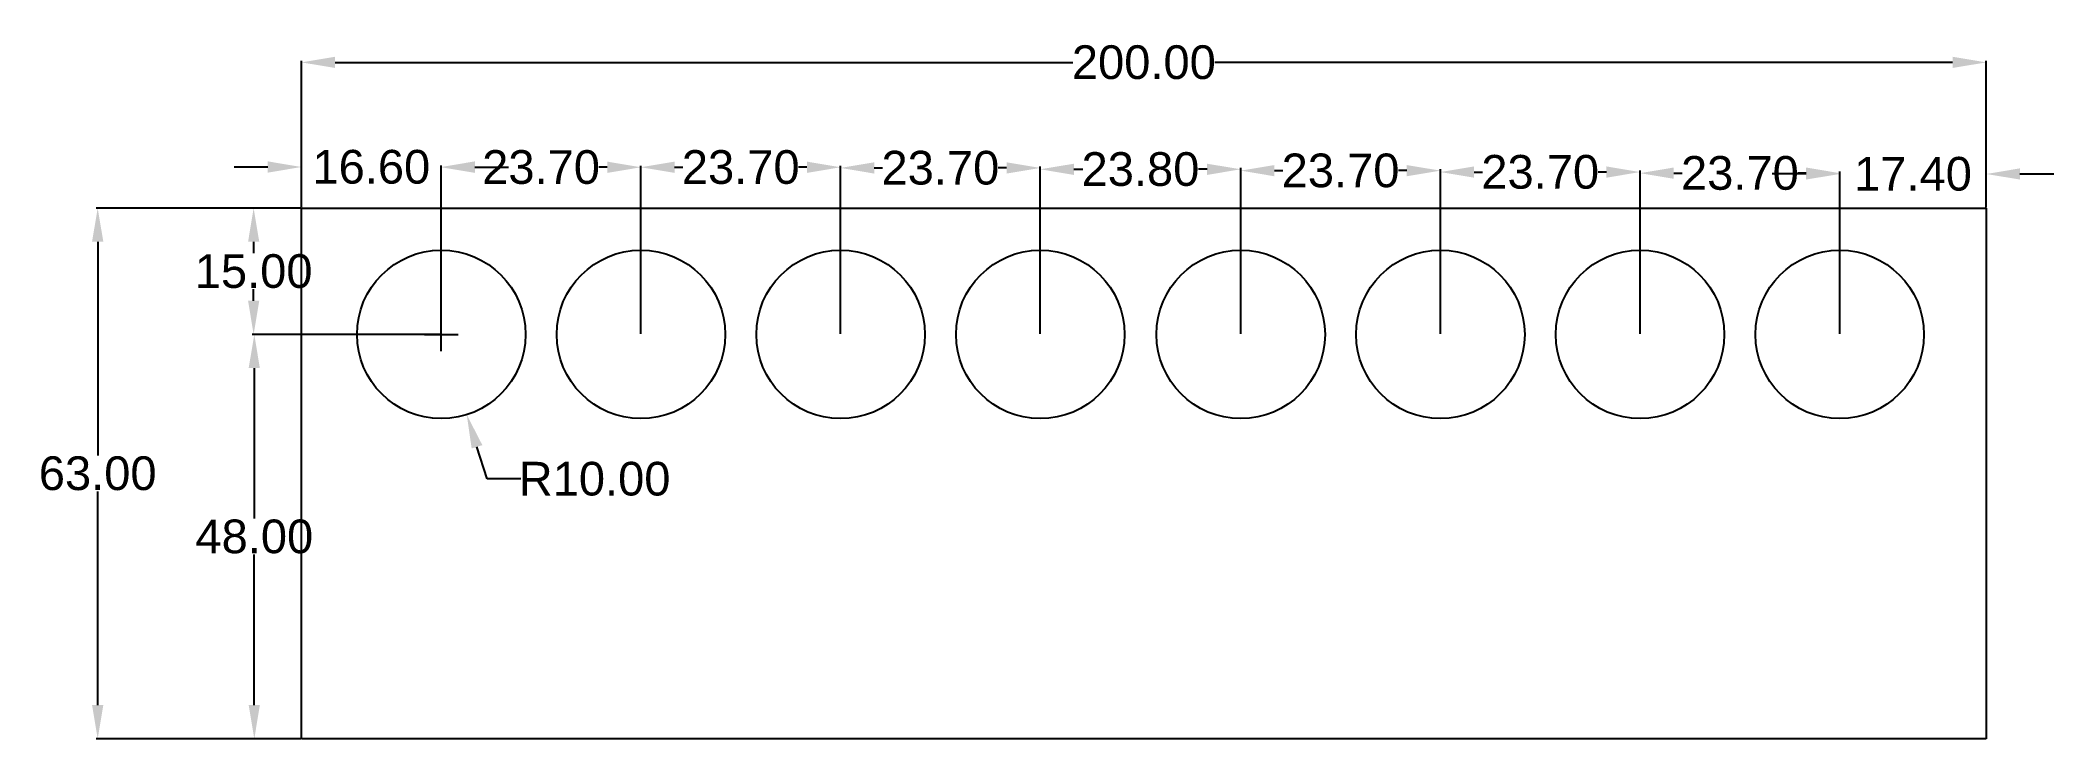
# Model space of a CAD drawing. Header units: inches. Extents: x -19 to 220, y 49 to 132.
import ezdxf

# ---------------------------------------------------------------- set-up
doc = ezdxf.new("R2010")
doc.units = ezdxf.units.IN
doc.header["$MEASUREMENT"] = 0
doc.styles.get("Standard").update_dxf_attribs({"font": 'arial.ttf'})
doc.dimstyles.new('ISO-25', dxfattribs={"dimtxt": 4, "dimasz": 4, "dimexe": 0.18, "dimexo": 0.0625, "dimgap": 0.09, "dimtad": 0, "dimtih": 1, "dimtoh": 1, "dimzin": 0, "dimdsep": 46, "dimtxsty": 'Standard', "dimcen": 2, "dimclrd": 3, "dimclre": 3, "dimclrt": 3, "dimadec": 0, "dimazin": 0, "dimtfac": 1, "dimtofl": 0, "dimtmove": 0, "dimatfit": 3, "dimfxl": 1, "dimtfillclr": 3, "dimtolj": 1, "dimtzin": 0, "dimarcsym": 0})

# ---------------------------------------------------------------- blocks, each defined once
blk = doc.blocks.new('*D9')
at = {"color": 3, "lineweight": -2, "transparency": 16777216}
for p, q in [((12.46, 111.94), (12.46, 129.35)), ((16.46, 129.17), (104.04, 129.17)), ((208.46, 129.17), (120.88, 129.17)), ((212.46, 111.94), (212.46, 129.35))]:
    blk.add_line(p, q, dxfattribs=at)
at = {"color": 3, "transparency": 16777216}
for points in [[(16.46, 129.84), (16.46, 128.51), (12.46, 129.17)], [(208.46, 129.84), (208.46, 128.51), (212.46, 129.17)]]:
    blk.add_solid(points, dxfattribs=at)
at = {"layer": 'Defpoints', "color": 0, "transparency": 16777216}
for p in [(212.46, 129.17), (12.46, 111.87), (212.46, 111.87)]:
    blk.add_point(p, dxfattribs=at)
at = {"color": 3, "transparency": 16777216, "insert": (112.46, 129.17), "char_height": 4, "attachment_point": 5}
blk.add_mtext('\\A1;200.00', dxfattribs=at)
blk = doc.blocks.new('*D10')
at = {"color": 3, "lineweight": -2, "transparency": 16777216}
for p, q in [((12.4, 111.87), (-11.9, 111.87)), ((-11.72, 107.87), (-11.72, 82.51)), ((-11.72, 52.87), (-11.72, 78.24)), ((12.4, 48.87), (-11.9, 48.87))]:
    blk.add_line(p, q, dxfattribs=at)
at = {"color": 3, "transparency": 16777216}
for points in [[(-12.39, 107.87), (-11.05, 107.87), (-11.72, 111.87)], [(-12.39, 52.87), (-11.05, 52.87), (-11.72, 48.87)]]:
    blk.add_solid(points, dxfattribs=at)
at = {"layer": 'Defpoints', "color": 0, "transparency": 16777216}
for p in [(12.46, 111.87), (-11.72, 48.87), (12.46, 48.87)]:
    blk.add_point(p, dxfattribs=at)
at = {"color": 3, "transparency": 16777216, "insert": (-11.72, 80.37), "char_height": 4, "attachment_point": 5}
blk.add_mtext('\\A1;63.00', dxfattribs=at)
blk = doc.blocks.new('*D11')
at = {"color": 3, "lineweight": -2, "transparency": 16777216}
for p, q in [((8.46, 116.75), (4.46, 116.75)), ((12.46, 111.94), (12.46, 116.93)), ((29.06, 96.94), (29.06, 116.93)), ((33.06, 116.75), (37.06, 116.75))]:
    blk.add_line(p, q, dxfattribs=at)
at = {"color": 3, "transparency": 16777216}
for points in [[(8.46, 117.42), (8.46, 116.08), (12.46, 116.75)], [(33.06, 117.42), (33.06, 116.08), (29.06, 116.75)]]:
    blk.add_solid(points, dxfattribs=at)
at = {"layer": 'Defpoints', "color": 0, "transparency": 16777216}
for p in [(29.06, 116.75), (12.46, 111.87), (29.06, 96.87)]:
    blk.add_point(p, dxfattribs=at)
at = {"color": 3, "transparency": 16777216, "insert": (20.76, 116.75), "char_height": 4, "attachment_point": 5}
blk.add_mtext('\\A1;16.60', dxfattribs=at)
blk = doc.blocks.new('*D12')
at = {"color": 3, "lineweight": -2, "transparency": 16777216}
for p, q in [((29.06, 96.94), (29.06, 116.9)), ((33.06, 116.72), (34.05, 116.72)), ((48.76, 116.72), (47.78, 116.72)), ((52.76, 96.94), (52.76, 116.9))]:
    blk.add_line(p, q, dxfattribs=at)
at = {"color": 3, "transparency": 16777216}
for points in [[(33.06, 117.39), (33.06, 116.05), (29.06, 116.72)], [(48.76, 117.39), (48.76, 116.05), (52.76, 116.72)]]:
    blk.add_solid(points, dxfattribs=at)
at = {"layer": 'Defpoints', "color": 0, "transparency": 16777216}
for p in [(52.76, 116.72), (29.06, 96.87), (52.76, 96.87)]:
    blk.add_point(p, dxfattribs=at)
at = {"color": 3, "transparency": 16777216, "insert": (40.91, 116.72), "char_height": 4, "attachment_point": 5}
blk.add_mtext('\\A1;23.70', dxfattribs=at)
blk = doc.blocks.new('*D13')
at = {"color": 3, "lineweight": -2, "transparency": 16777216}
for p, q in [((52.76, 96.94), (52.76, 116.9)), ((56.76, 116.72), (57.75, 116.72)), ((72.46, 116.72), (71.48, 116.72)), ((76.46, 96.94), (76.46, 116.9))]:
    blk.add_line(p, q, dxfattribs=at)
at = {"color": 3, "transparency": 16777216}
for points in [[(56.76, 117.39), (56.76, 116.05), (52.76, 116.72)], [(72.46, 117.39), (72.46, 116.05), (76.46, 116.72)]]:
    blk.add_solid(points, dxfattribs=at)
at = {"layer": 'Defpoints', "color": 0, "transparency": 16777216}
for p in [(76.46, 116.72), (52.76, 96.87), (76.46, 96.87)]:
    blk.add_point(p, dxfattribs=at)
at = {"color": 3, "transparency": 16777216, "insert": (64.61, 116.72), "char_height": 4, "attachment_point": 5}
blk.add_mtext('\\A1;23.70', dxfattribs=at)
blk = doc.blocks.new('*D14')
at = {"color": 3, "lineweight": -2, "transparency": 16777216}
for p, q in [((76.46, 96.94), (76.46, 116.82)), ((80.46, 116.64), (81.45, 116.64)), ((96.16, 116.64), (95.18, 116.64)), ((100.16, 96.94), (100.16, 116.82))]:
    blk.add_line(p, q, dxfattribs=at)
at = {"color": 3, "transparency": 16777216}
for points in [[(80.46, 117.31), (80.46, 115.97), (76.46, 116.64)], [(96.16, 117.31), (96.16, 115.97), (100.16, 116.64)]]:
    blk.add_solid(points, dxfattribs=at)
at = {"layer": 'Defpoints', "color": 0, "transparency": 16777216}
for p in [(100.16, 116.64), (76.46, 96.87), (100.16, 96.87)]:
    blk.add_point(p, dxfattribs=at)
at = {"color": 3, "transparency": 16777216, "insert": (88.31, 116.64), "char_height": 4, "attachment_point": 5}
blk.add_mtext('\\A1;23.70', dxfattribs=at)
blk = doc.blocks.new('*D15')
at = {"color": 3, "lineweight": -2, "transparency": 16777216}
for p, q in [((100.16, 96.94), (100.16, 116.66)), ((104.16, 116.48), (105.2, 116.48)), ((119.96, 116.48), (118.93, 116.48)), ((123.96, 96.94), (123.96, 116.66))]:
    blk.add_line(p, q, dxfattribs=at)
at = {"color": 3, "transparency": 16777216}
for points in [[(104.16, 117.14), (104.16, 115.81), (100.16, 116.48)], [(119.96, 117.14), (119.96, 115.81), (123.96, 116.48)]]:
    blk.add_solid(points, dxfattribs=at)
at = {"layer": 'Defpoints', "color": 0, "transparency": 16777216}
for p in [(123.96, 116.48), (100.16, 96.87), (123.96, 96.87)]:
    blk.add_point(p, dxfattribs=at)
at = {"color": 3, "transparency": 16777216, "insert": (112.06, 116.48), "char_height": 4, "attachment_point": 5}
blk.add_mtext('\\A1;23.80', dxfattribs=at)
blk = doc.blocks.new('*D16')
at = {"color": 3, "lineweight": -2, "transparency": 16777216}
for p, q in [((123.96, 96.94), (123.96, 116.5)), ((127.96, 116.32), (128.95, 116.32)), ((143.66, 116.32), (142.68, 116.32)), ((147.66, 96.94), (147.66, 116.5))]:
    blk.add_line(p, q, dxfattribs=at)
at = {"color": 3, "transparency": 16777216}
for points in [[(127.96, 116.98), (127.96, 115.65), (123.96, 116.32)], [(143.66, 116.98), (143.66, 115.65), (147.66, 116.32)]]:
    blk.add_solid(points, dxfattribs=at)
at = {"layer": 'Defpoints', "color": 0, "transparency": 16777216}
for p in [(147.66, 116.32), (123.96, 96.87), (147.66, 96.87)]:
    blk.add_point(p, dxfattribs=at)
at = {"color": 3, "transparency": 16777216, "insert": (135.81, 116.32), "char_height": 4, "attachment_point": 5}
blk.add_mtext('\\A1;23.70', dxfattribs=at)
blk = doc.blocks.new('*D17')
at = {"color": 3, "lineweight": -2, "transparency": 16777216}
for p, q in [((147.66, 96.94), (147.66, 116.33)), ((151.66, 116.15), (152.65, 116.15)), ((167.36, 116.15), (166.38, 116.15)), ((171.36, 96.94), (171.36, 116.33))]:
    blk.add_line(p, q, dxfattribs=at)
at = {"color": 3, "transparency": 16777216}
for points in [[(151.66, 116.82), (151.66, 115.48), (147.66, 116.15)], [(167.36, 116.82), (167.36, 115.48), (171.36, 116.15)]]:
    blk.add_solid(points, dxfattribs=at)
at = {"layer": 'Defpoints', "color": 0, "transparency": 16777216}
for p in [(171.36, 116.15), (147.66, 96.87), (171.36, 96.87)]:
    blk.add_point(p, dxfattribs=at)
at = {"color": 3, "transparency": 16777216, "insert": (159.51, 116.15), "char_height": 4, "attachment_point": 5}
blk.add_mtext('\\A1;23.70', dxfattribs=at)
blk = doc.blocks.new('*D18')
at = {"color": 3, "lineweight": -2, "transparency": 16777216}
for p, q in [((171.36, 96.94), (171.36, 116.2)), ((175.36, 116.02), (176.35, 116.02)), ((191.06, 116.02), (190.08, 116.02)), ((195.06, 96.94), (195.06, 116.2))]:
    blk.add_line(p, q, dxfattribs=at)
at = {"color": 3, "transparency": 16777216}
for points in [[(175.36, 116.69), (175.36, 115.35), (171.36, 116.02)], [(191.06, 116.69), (191.06, 115.35), (195.06, 116.02)]]:
    blk.add_solid(points, dxfattribs=at)
at = {"layer": 'Defpoints', "color": 0, "transparency": 16777216}
for p in [(195.06, 116.02), (171.36, 96.87), (195.06, 96.87)]:
    blk.add_point(p, dxfattribs=at)
at = {"color": 3, "transparency": 16777216, "insert": (183.21, 116.02), "char_height": 4, "attachment_point": 5}
blk.add_mtext('\\A1;23.70', dxfattribs=at)
blk = doc.blocks.new('*D19')
at = {"color": 3, "lineweight": -2, "transparency": 16777216}
for p, q in [((191.06, 115.92), (187.06, 115.92)), ((195.06, 96.94), (195.06, 116.1)), ((212.46, 111.94), (212.46, 116.1)), ((216.46, 115.92), (220.46, 115.92))]:
    blk.add_line(p, q, dxfattribs=at)
at = {"color": 3, "transparency": 16777216}
for points in [[(191.06, 116.59), (191.06, 115.26), (195.06, 115.92)], [(216.46, 116.59), (216.46, 115.26), (212.46, 115.92)]]:
    blk.add_solid(points, dxfattribs=at)
at = {"layer": 'Defpoints', "color": 0, "transparency": 16777216}
for p in [(212.46, 115.92), (212.46, 111.87), (195.06, 96.87)]:
    blk.add_point(p, dxfattribs=at)
at = {"color": 3, "transparency": 16777216, "insert": (203.76, 115.92), "char_height": 4, "attachment_point": 5}
blk.add_mtext('\\A1;17.40', dxfattribs=at)
blk = doc.blocks.new('*D20')
at = {"color": 3, "lineweight": -2, "transparency": 16777216}
for p, q in [((29.06, 94.87), (29.06, 98.87)), ((27.06, 96.87), (31.06, 96.87)), ((34.51, 79.72), (33.3, 83.53)), ((38.51, 79.72), (34.51, 79.72))]:
    blk.add_line(p, q, dxfattribs=at)
at = {"color": 3, "transparency": 16777216}
blk.add_solid([(33.94, 83.73), (32.67, 83.33), (32.09, 87.34)], dxfattribs=at)
at = {"layer": 'Defpoints', "color": 0, "transparency": 16777216}
for p in [(29.06, 96.87), (32.09, 87.34)]:
    blk.add_point(p, dxfattribs=at)
at = {"color": 3, "transparency": 16777216, "insert": (47.26, 79.72), "char_height": 4, "attachment_point": 5}
blk.add_mtext('\\A1;R10.00', dxfattribs=at)
blk = doc.blocks.new('*D21')
at = {"color": 3, "lineweight": -2, "transparency": 16777216}
for p, q in [((12.4, 111.87), (6.61, 111.87)), ((6.79, 107.87), (6.79, 106.51)), ((6.79, 100.87), (6.79, 102.24)), ((29, 96.87), (6.61, 96.87))]:
    blk.add_line(p, q, dxfattribs=at)
at = {"color": 3, "transparency": 16777216}
for points in [[(6.13, 107.87), (7.46, 107.87), (6.79, 111.87)], [(6.13, 100.87), (7.46, 100.87), (6.79, 96.87)]]:
    blk.add_solid(points, dxfattribs=at)
at = {"layer": 'Defpoints', "color": 0, "transparency": 16777216}
for p in [(12.46, 111.87), (6.79, 96.87), (29.06, 96.87)]:
    blk.add_point(p, dxfattribs=at)
at = {"color": 3, "transparency": 16777216, "insert": (6.79, 104.37), "char_height": 4, "attachment_point": 5}
blk.add_mtext('\\A1;15.00', dxfattribs=at)
blk = doc.blocks.new('*D22')
at = {"color": 3, "lineweight": -2, "transparency": 16777216}
for p, q in [((29, 96.87), (6.69, 96.87)), ((6.87, 92.87), (6.87, 75.01)), ((6.87, 52.87), (6.87, 70.74)), ((12.4, 48.87), (6.69, 48.87))]:
    blk.add_line(p, q, dxfattribs=at)
at = {"color": 3, "transparency": 16777216}
for points in [[(6.2, 92.87), (7.53, 92.87), (6.87, 96.87)], [(6.2, 52.87), (7.53, 52.87), (6.87, 48.87)]]:
    blk.add_solid(points, dxfattribs=at)
at = {"layer": 'Defpoints', "color": 0, "transparency": 16777216}
for p in [(29.06, 96.87), (6.87, 48.87), (12.46, 48.87)]:
    blk.add_point(p, dxfattribs=at)
at = {"color": 3, "transparency": 16777216, "insert": (6.87, 72.87), "char_height": 4, "attachment_point": 5}
blk.add_mtext('\\A1;48.00', dxfattribs=at)

msp = doc.modelspace()

# ---------------------------------------------------------------- linework, layer by layer
for p, q in [((12.464, 111.874), (212.464, 111.874)), ((12.464, 48.874), (12.464, 111.874)), ((212.464, 111.874), (212.464, 48.874)), ((212.464, 48.874), (12.464, 48.874))]:
    msp.add_line(p, q)
for centre in [(29.064, 96.874), (52.764, 96.874), (76.464, 96.874), (100.164, 96.874), (123.964, 96.874), (147.664, 96.874), (171.364, 96.874), (195.064, 96.874)]:
    msp.add_circle(centre, 10)

# ---------------------------------------------------------------- dimensions: what is measured, and where the dimension line sits
for base, p1, p2, picture, middle in [((212.464, 129.172), (12.464, 111.874), (212.464, 111.874), '*D9', (112.464, 129.172)), ((29.064, 116.751), (12.464, 111.874), (29.064, 96.874), '*D11', (20.764, 116.751)), ((52.764, 116.721), (29.064, 96.874), (52.764, 96.874), '*D12', (40.914, 116.721)), ((76.464, 116.721), (52.764, 96.874), (76.464, 96.874), '*D13', (64.614, 116.721)), ((100.164, 116.64), (76.464, 96.874), (100.164, 96.874), '*D14', (88.314, 116.64)), ((123.964, 116.478), (100.164, 96.874), (123.964, 96.874), '*D15', (112.064, 116.478)), ((147.664, 116.315), (123.964, 96.874), (147.664, 96.874), '*D16', (135.814, 116.315)), ((171.364, 116.151), (147.664, 96.874), (171.364, 96.874), '*D17', (159.514, 116.151)), ((195.064, 116.022), (171.364, 96.874), (195.064, 96.874), '*D18', (183.214, 116.022)), ((212.464, 115.922), (195.064, 96.874), (212.464, 111.874), '*D19', (203.764, 115.922))]:
    dim = msp.add_linear_dim(base=base, p1=p1, p2=p2, dimstyle='ISO-25')
    dim.commit()
    dim.dimension.update_dxf_attribs({"geometry": picture, "text_midpoint": middle})
dim = msp.add_linear_dim(base=(-11.721, 48.874), p1=(12.464, 111.874), p2=(12.464, 48.874), angle=90, dimstyle='ISO-25')
dim.commit()
dim.dimension.update_dxf_attribs({"geometry": '*D10', "text_midpoint": (-11.721, 80.374), "dimtype": 160})
for base, p1, p2, picture, middle in [((6.793, 96.874), (12.464, 111.874), (29.064, 96.874), '*D21', (6.793, 104.374)), ((6.866, 48.874), (29.064, 96.874), (12.464, 48.874), '*D22', (6.866, 72.874))]:
    dim = msp.add_linear_dim(base=base, p1=p1, p2=p2, angle=90, dimstyle='ISO-25')
    dim.commit()
    dim.dimension.update_dxf_attribs({"geometry": picture, "text_midpoint": middle})
dim = msp.add_radius_dim(center=(29.064, 96.874), mpoint=(32.09, 87.343), dimstyle='ISO-25')
dim.commit()
dim.dimension.update_dxf_attribs({"geometry": '*D20', "text_midpoint": (47.257, 79.718)})

doc.saveas('drawing.dxf')
